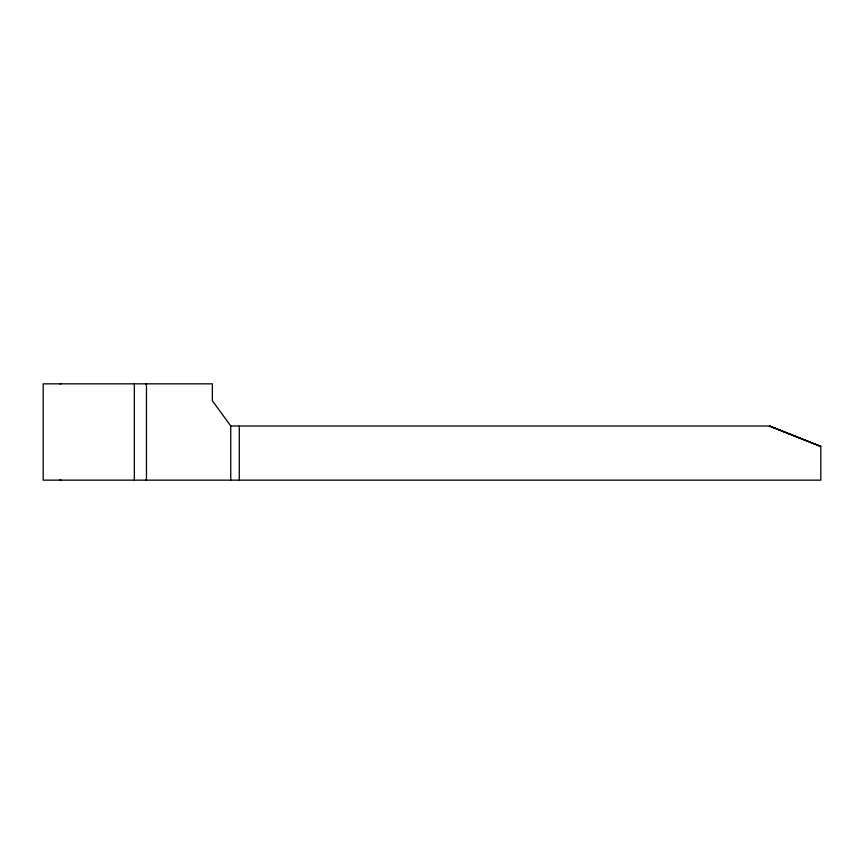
<?xml version="1.0" encoding="UTF-8"?>
<svg xmlns="http://www.w3.org/2000/svg" width="864" height="864" viewBox="0 0 864 864"><rect width="100%" height="100%" fill="white"/><g stroke="black" fill="none" stroke-linecap="round" stroke-linejoin="round"><path stroke-width="1.3" d="M134.341 480.146L134.341 383.843M239.285 480.146L239.285 425.995M230.753 425.995L769.446 425.995L820.8 446.44L820.8 480.157L43.2 480.146L43.2 383.843L212.36 383.843L212.36 400.702L230.753 425.995L230.753 480.146M145.616 383.843L146.459 383.843L146.459 480.146L145.562 480.146M60.059 383.843L60.901 383.843M775.202 428.317L769.446 425.995L820.8 446.44L775.148 428.317M60.901 480.146L60.059 480.146L60.901 480.146"/></g></svg>
